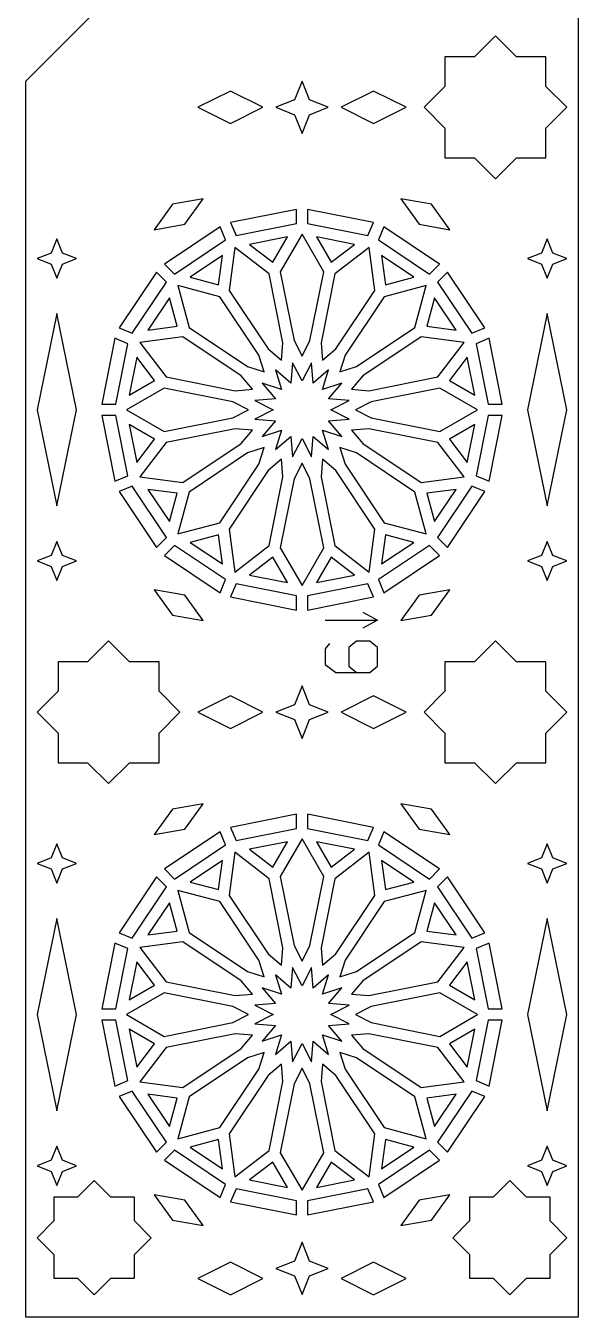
# Model space of a CAD drawing. Header units: millimetres. Extents: x 5 to 6335, y 27 to 2435.
# Drawn here: x 4793 to 5173, y 27 to 915 of the extents above; entities that cross this region are included whole.
import ezdxf

# ---------------------------------------------------------------- set-up
doc = ezdxf.new("R2010")
doc.units = ezdxf.units.MM
doc.layers.add('CUT', color=1, linetype='CONTINUOUS')
doc.layers.add('ENGRAVE', color=5, linetype='CONTINUOUS')

msp = doc.modelspace()

# ---------------------------------------------------------------- linework, layer by layer
at = {"layer": 'CUT'}
for points in [[(5173.16, 1257.49), (5173.16, 27.234), (4793.01, 27.234), (4793.01, 877.34)], [(5130.63, 824.56), (5150.986, 824.56), (5150.986, 844.916), (5165.379, 859.309), (5150.986, 873.702), (5150.986, 894.058), (5130.63, 894.058), (5116.237, 908.451), (5101.844, 894.058), (5081.488, 894.058), (5081.488, 873.702), (5067.095, 859.309), (5081.488, 844.916), (5081.488, 824.56), (5101.844, 824.56), (5116.237, 810.167)], [(4911.479, 859.309), (4933.837, 848.13), (4956.195, 859.309), (4933.837, 870.488)], [(4988.186, 854.208), (5001.121, 859.309), (4988.186, 864.41), (4983.085, 877.345), (4977.984, 864.41), (4965.049, 859.309), (4977.984, 854.208), (4983.085, 841.273)], [(5009.975, 859.309), (5032.333, 848.13), (5054.691, 859.309), (5032.333, 870.488)], [(4915.001, 796.352), (4893.864, 792.618), (4881.405, 775.141), (4902.542, 778.874)], [(5084.765, 775.141), (5072.306, 792.618), (5051.169, 796.352), (5063.628, 778.874)], [(4979.21, 789.086), (4933.94, 780.081), (4937.668, 771.082), (4979.21, 779.344)], [(5032.23, 780.081), (4986.96, 789.086), (4986.96, 779.344), (5028.502, 771.082)], [(4895.29, 744.584), (4930.508, 768.116), (4926.78, 777.115), (4888.403, 751.471)], [(5077.767, 751.471), (5039.39, 777.115), (5035.662, 768.116), (5070.88, 744.584)], [(4818.176, 751.498), (4827.841, 755.309), (4818.176, 759.12), (4814.365, 768.784), (4810.554, 759.12), (4800.889, 755.309), (4810.554, 751.498), (4814.365, 741.833)], [(4973.023, 770.212), (4946.879, 765.012), (4962.916, 752.706)], [(4988.59, 698.848), (4998.023, 746.268), (4983.085, 772.14), (4968.147, 746.268), (4977.58, 698.848), (4983.085, 688.102)], [(5019.291, 765.012), (4993.147, 770.212), (5003.254, 752.706)], [(5155.616, 751.498), (5165.281, 755.309), (5155.616, 759.12), (5151.805, 768.784), (5147.994, 759.12), (5138.329, 755.309), (5147.994, 751.498), (5151.805, 741.833)], [(4928.287, 757.311), (4906.122, 742.502), (4925.648, 737.27)], [(4969.978, 697.337), (4960.546, 744.756), (4936.844, 762.942), (4932.945, 733.323), (4959.807, 693.122), (4969.005, 685.302)], [(5006.363, 693.122), (5033.225, 733.323), (5029.326, 762.942), (5005.624, 744.756), (4996.192, 697.337), (4997.165, 685.302)], [(5037.883, 757.311), (5040.522, 737.27), (5060.048, 742.502)], [(4866.278, 703.886), (4889.809, 739.104), (4882.923, 745.991), (4857.279, 707.614)], [(5108.891, 707.614), (5083.247, 745.991), (5076.361, 739.104), (5099.892, 703.886)], [(4891.892, 728.272), (4877.083, 706.107), (4897.124, 708.746)], [(4953.363, 688.817), (4926.501, 729.018), (4897.644, 736.75), (4905.376, 707.893), (4945.577, 681.031), (4957.068, 677.326)], [(5020.593, 681.031), (5060.794, 707.893), (5068.526, 736.75), (5039.669, 729.018), (5012.807, 688.817), (5009.102, 677.326)], [(5074.278, 728.272), (5069.046, 708.746), (5089.087, 706.107)], [(4814.365, 585.121), (4827.968, 651.309), (4814.365, 717.496), (4800.762, 651.309)], [(5151.805, 585.121), (5165.408, 651.309), (5151.805, 717.496), (5138.202, 651.309)], [(4855.049, 655.184), (4863.312, 696.726), (4854.313, 700.454), (4845.308, 655.184)], [(4941.272, 674.587), (4901.071, 701.449), (4871.452, 697.55), (4889.638, 673.848), (4937.057, 664.416), (4949.092, 665.389)], [(5029.113, 664.416), (5076.532, 673.848), (5094.718, 697.55), (5065.099, 701.449), (5024.898, 674.587), (5017.078, 665.389)], [(5120.862, 655.184), (5111.857, 700.454), (5102.858, 696.726), (5111.121, 655.184)], [(4869.382, 687.515), (4864.182, 661.371), (4881.687, 671.478)], [(5096.788, 687.515), (5084.483, 671.478), (5101.988, 661.371)], [(4983.085, 631.511), (4989.523, 618.948), (4990.661, 633.019), (5001.417, 623.874), (4997.084, 637.31), (5010.52, 632.977), (5001.375, 643.733), (5015.446, 644.871), (5002.883, 651.309), (5015.446, 657.746), (5001.375, 658.885), (5010.52, 669.641), (4997.084, 665.308), (5001.417, 678.744), (4990.661, 669.599), (4989.523, 683.67), (4983.085, 671.106), (4976.647, 683.67), (4975.509, 669.599), (4964.753, 678.744), (4969.086, 665.308), (4955.65, 669.641), (4964.795, 658.885), (4950.724, 657.746), (4963.287, 651.309), (4950.724, 644.871), (4964.795, 643.733), (4955.65, 632.977), (4969.086, 637.31), (4964.753, 623.874), (4975.509, 633.019), (4976.647, 618.948)], [(4935.546, 656.814), (4888.126, 666.247), (4862.254, 651.309), (4888.126, 636.371), (4935.546, 645.803), (4946.292, 651.309)], [(5030.624, 645.803), (5078.044, 636.371), (5103.916, 651.309), (5078.044, 666.247), (5030.624, 656.814), (5019.878, 651.309)], [(4863.312, 605.892), (4855.049, 647.434), (4845.308, 647.434), (4854.313, 602.164)], [(4869.382, 615.103), (4881.687, 631.14), (4864.182, 641.247)], [(5101.988, 641.247), (5084.483, 631.14), (5096.788, 615.103)], [(5111.857, 602.164), (5120.862, 647.434), (5111.121, 647.434), (5102.858, 605.892)], [(4949.092, 637.229), (4937.057, 638.202), (4889.638, 628.77), (4871.452, 605.068), (4901.071, 601.169), (4941.272, 628.03)], [(5024.898, 628.03), (5065.099, 601.169), (5094.718, 605.068), (5076.532, 628.77), (5029.113, 638.202), (5017.078, 637.229)], [(4945.577, 621.587), (4905.376, 594.725), (4897.644, 565.868), (4926.501, 573.6), (4953.363, 613.801), (4957.068, 625.292)], [(5012.807, 613.801), (5039.669, 573.6), (5068.526, 565.868), (5060.794, 594.725), (5020.593, 621.587), (5009.102, 625.292)], [(4959.807, 609.496), (4932.945, 569.295), (4936.844, 539.676), (4960.546, 557.862), (4969.978, 605.281), (4969.005, 617.316)], [(4977.58, 603.77), (4968.147, 556.35), (4983.085, 530.478), (4998.023, 556.35), (4988.59, 603.77), (4983.085, 614.515)], [(4996.192, 605.281), (5005.624, 557.862), (5029.326, 539.676), (5033.225, 569.295), (5006.363, 609.496), (4997.165, 617.316)], [(4889.809, 563.513), (4866.278, 598.732), (4857.279, 595.004), (4882.923, 556.627)], [(4891.892, 574.346), (4897.124, 593.872), (4877.083, 596.511)], [(5089.087, 596.511), (5069.046, 593.872), (5074.278, 574.346)], [(5099.892, 598.732), (5076.361, 563.513), (5083.247, 556.627), (5108.891, 595.004)], [(4818.176, 543.498), (4827.841, 547.309), (4818.176, 551.12), (4814.365, 560.784), (4810.554, 551.12), (4800.889, 547.309), (4810.554, 543.498), (4814.365, 533.833)], [(4928.287, 545.307), (4925.648, 565.348), (4906.122, 560.116)], [(5060.048, 560.116), (5040.522, 565.348), (5037.883, 545.307)], [(5155.616, 543.498), (5165.281, 547.309), (5155.616, 551.12), (5151.805, 560.784), (5147.994, 551.12), (5138.329, 547.309), (5147.994, 543.498), (5151.805, 533.833)], [(4930.508, 534.502), (4895.29, 558.033), (4888.403, 551.147), (4926.78, 525.503)], [(5070.88, 558.033), (5035.662, 534.502), (5039.39, 525.503), (5077.767, 551.147)], [(4973.023, 532.406), (4962.916, 549.911), (4946.879, 537.606)], [(5019.291, 537.606), (5003.254, 549.911), (4993.147, 532.406)], [(4881.405, 527.477), (4893.864, 509.999), (4915.001, 506.266), (4902.542, 523.743)], [(4979.21, 523.273), (4937.668, 531.536), (4933.94, 522.537), (4979.21, 513.532)], [(5028.502, 531.536), (4986.96, 523.273), (4986.96, 513.532), (5032.23, 522.537)], [(5051.169, 506.266), (5072.306, 509.999), (5084.765, 527.477), (5063.628, 523.743)], [(4864.326, 408.56), (4884.682, 408.56), (4884.682, 428.916), (4899.075, 443.309), (4884.682, 457.702), (4884.682, 478.058), (4864.326, 478.058), (4849.933, 492.451), (4835.54, 478.058), (4815.184, 478.058), (4815.184, 457.702), (4800.791, 443.309), (4815.184, 428.916), (4815.184, 408.56), (4835.54, 408.56), (4849.933, 394.167)], [(5130.63, 408.56), (5150.986, 408.56), (5150.986, 428.916), (5165.379, 443.309), (5150.986, 457.702), (5150.986, 478.058), (5130.63, 478.058), (5116.237, 492.451), (5101.844, 478.058), (5081.488, 478.058), (5081.488, 457.702), (5067.095, 443.309), (5081.488, 428.916), (5081.488, 408.56), (5101.844, 408.56), (5116.237, 394.167)], [(4911.479, 443.309), (4933.837, 432.13), (4956.195, 443.309), (4933.837, 454.488)], [(4988.186, 438.208), (5001.121, 443.309), (4988.186, 448.41), (4983.085, 461.345), (4977.984, 448.41), (4965.049, 443.309), (4977.984, 438.208), (4983.085, 425.273)], [(5009.975, 443.309), (5032.333, 432.13), (5054.691, 443.309), (5032.333, 454.488)], [(4915.001, 380.352), (4893.864, 376.618), (4881.405, 359.141), (4902.542, 362.874)], [(4979.21, 373.086), (4933.94, 364.081), (4937.668, 355.082), (4979.21, 363.344)], [(5032.23, 364.081), (4986.96, 373.086), (4986.96, 363.344), (5028.502, 355.082)], [(5084.765, 359.141), (5072.306, 376.618), (5051.169, 380.352), (5063.628, 362.874)], [(4895.29, 328.584), (4930.508, 352.116), (4926.78, 361.115), (4888.403, 335.471)], [(4988.59, 282.848), (4998.023, 330.268), (4983.085, 356.14), (4968.147, 330.268), (4977.58, 282.848), (4983.085, 272.102)], [(5077.767, 335.471), (5039.39, 361.115), (5035.662, 352.116), (5070.88, 328.584)], [(4818.176, 335.498), (4827.841, 339.309), (4818.176, 343.12), (4814.365, 352.784), (4810.554, 343.12), (4800.889, 339.309), (4810.554, 335.498), (4814.365, 325.833)], [(4969.978, 281.337), (4960.546, 328.756), (4936.844, 346.942), (4932.945, 317.323), (4959.807, 277.122), (4969.005, 269.302)], [(4973.023, 354.212), (4946.879, 349.012), (4962.916, 336.706)], [(5019.291, 349.012), (4993.147, 354.212), (5003.254, 336.706)], [(5006.363, 277.122), (5033.225, 317.323), (5029.326, 346.942), (5005.624, 328.756), (4996.192, 281.337), (4997.165, 269.302)], [(5155.616, 335.498), (5165.281, 339.309), (5155.616, 343.12), (5151.805, 352.784), (5147.994, 343.12), (5138.329, 339.309), (5147.994, 335.498), (5151.805, 325.833)], [(4928.287, 341.311), (4906.122, 326.502), (4925.648, 321.27)], [(5037.883, 341.311), (5040.522, 321.27), (5060.048, 326.502)], [(4866.278, 287.886), (4889.809, 323.104), (4882.923, 329.991), (4857.279, 291.614)], [(5108.891, 291.614), (5083.247, 329.991), (5076.361, 323.104), (5099.892, 287.886)], [(4953.363, 272.817), (4926.501, 313.018), (4897.644, 320.75), (4905.376, 291.893), (4945.577, 265.031), (4957.068, 261.326)], [(5020.593, 265.031), (5060.794, 291.893), (5068.526, 320.75), (5039.669, 313.018), (5012.807, 272.817), (5009.102, 261.326)], [(4891.892, 312.272), (4877.083, 290.107), (4897.124, 292.746)], [(5074.278, 312.272), (5069.046, 292.746), (5089.087, 290.107)], [(4814.365, 169.121), (4827.968, 235.309), (4814.365, 301.496), (4800.762, 235.309)], [(5151.805, 169.121), (5165.408, 235.309), (5151.805, 301.496), (5138.202, 235.309)], [(4855.049, 239.184), (4863.312, 280.726), (4854.313, 284.454), (4845.308, 239.184)], [(4941.272, 258.587), (4901.071, 285.449), (4871.452, 281.55), (4889.638, 257.848), (4937.057, 248.416), (4949.092, 249.389)], [(5029.113, 248.416), (5076.532, 257.848), (5094.718, 281.55), (5065.099, 285.449), (5024.898, 258.587), (5017.078, 249.389)], [(5120.862, 239.184), (5111.857, 284.454), (5102.858, 280.726), (5111.121, 239.184)], [(4869.382, 271.515), (4864.182, 245.371), (4881.687, 255.478)], [(4983.085, 215.511), (4989.523, 202.948), (4990.661, 217.019), (5001.417, 207.874), (4997.084, 221.31), (5010.52, 216.977), (5001.375, 227.733), (5015.446, 228.871), (5002.883, 235.309), (5015.446, 241.746), (5001.375, 242.885), (5010.52, 253.641), (4997.084, 249.308), (5001.417, 262.744), (4990.661, 253.599), (4989.523, 267.67), (4983.085, 255.106), (4976.647, 267.67), (4975.509, 253.599), (4964.753, 262.744), (4969.086, 249.308), (4955.65, 253.641), (4964.795, 242.885), (4950.724, 241.746), (4963.287, 235.309), (4950.724, 228.871), (4964.795, 227.733), (4955.65, 216.977), (4969.086, 221.31), (4964.753, 207.874), (4975.509, 217.019), (4976.647, 202.948)], [(5096.788, 271.515), (5084.483, 255.478), (5101.988, 245.371)], [(4935.546, 240.814), (4888.126, 250.247), (4862.254, 235.309), (4888.126, 220.371), (4935.546, 229.803), (4946.292, 235.309)], [(5030.624, 229.803), (5078.044, 220.371), (5103.916, 235.309), (5078.044, 250.247), (5030.624, 240.814), (5019.878, 235.309)], [(4863.312, 189.892), (4855.049, 231.434), (4845.308, 231.434), (4854.313, 186.164)], [(5111.857, 186.164), (5120.862, 231.434), (5111.121, 231.434), (5102.858, 189.892)], [(4869.382, 199.103), (4881.687, 215.14), (4864.182, 225.247)], [(4949.092, 221.229), (4937.057, 222.202), (4889.638, 212.77), (4871.452, 189.068), (4901.071, 185.169), (4941.272, 212.03)], [(5024.898, 212.03), (5065.099, 185.169), (5094.718, 189.068), (5076.532, 212.77), (5029.113, 222.202), (5017.078, 221.229)], [(5101.988, 225.247), (5084.483, 215.14), (5096.788, 199.103)], [(4945.577, 205.587), (4905.376, 178.725), (4897.644, 149.868), (4926.501, 157.6), (4953.363, 197.801), (4957.068, 209.292)], [(5012.807, 197.801), (5039.669, 157.6), (5068.526, 149.868), (5060.794, 178.725), (5020.593, 205.587), (5009.102, 209.292)], [(4959.807, 193.496), (4932.945, 153.295), (4936.844, 123.676), (4960.546, 141.862), (4969.978, 189.281), (4969.005, 201.316)], [(4977.58, 187.77), (4968.147, 140.35), (4983.085, 114.478), (4998.023, 140.35), (4988.59, 187.77), (4983.085, 198.515)], [(4996.192, 189.281), (5005.624, 141.862), (5029.326, 123.676), (5033.225, 153.295), (5006.363, 193.496), (4997.165, 201.316)], [(4889.809, 147.513), (4866.278, 182.732), (4857.279, 179.004), (4882.923, 140.627)], [(4891.892, 158.346), (4897.124, 177.872), (4877.083, 180.511)], [(5089.087, 180.511), (5069.046, 177.872), (5074.278, 158.346)], [(5099.892, 182.732), (5076.361, 147.513), (5083.247, 140.627), (5108.891, 179.004)], [(4818.176, 127.498), (4827.841, 131.309), (4818.176, 135.12), (4814.365, 144.784), (4810.554, 135.12), (4800.889, 131.309), (4810.554, 127.498), (4814.365, 117.833)], [(4928.287, 129.307), (4925.648, 149.348), (4906.122, 144.116)], [(5060.048, 144.116), (5040.522, 149.348), (5037.883, 129.307)], [(5155.616, 127.498), (5165.281, 131.309), (5155.616, 135.12), (5151.805, 144.784), (5147.994, 135.12), (5138.329, 131.309), (5147.994, 127.498), (5151.805, 117.833)], [(4930.508, 118.502), (4895.29, 142.033), (4888.403, 135.147), (4926.78, 109.503)], [(4973.023, 116.406), (4962.916, 133.911), (4946.879, 121.606)], [(5019.291, 121.606), (5003.254, 133.911), (4993.147, 116.406)], [(5070.88, 142.033), (5035.662, 118.502), (5039.39, 109.503), (5077.767, 135.147)], [(4840.083, 121.2), (4828.575, 109.691), (4812.3, 109.691), (4812.3, 93.416), (4800.791, 81.907), (4812.3, 70.399), (4812.3, 54.124), (4828.575, 54.124), (4840.083, 42.615), (4851.592, 54.124), (4867.867, 54.124), (4867.867, 70.399), (4879.376, 81.907), (4867.867, 93.416), (4867.867, 109.691), (4851.592, 109.691)], [(4979.21, 107.273), (4937.668, 115.536), (4933.94, 106.537), (4979.21, 97.532)], [(5028.502, 115.536), (4986.96, 107.273), (4986.96, 97.532), (5032.23, 106.537)], [(5126.087, 121.2), (5114.578, 109.691), (5098.303, 109.691), (5098.303, 93.416), (5086.794, 81.907), (5098.303, 70.399), (5098.303, 54.124), (5114.578, 54.124), (5126.087, 42.615), (5137.595, 54.124), (5153.87, 54.124), (5153.87, 70.399), (5165.379, 81.907), (5153.87, 93.416), (5153.87, 109.691), (5137.595, 109.691)], [(4881.405, 111.477), (4893.864, 93.999), (4915.001, 90.266), (4902.542, 107.743)], [(5051.169, 90.266), (5072.306, 93.999), (5084.765, 111.477), (5063.628, 107.743)], [(4983.085, 78.785), (4977.984, 65.85), (4965.049, 60.749), (4977.984, 55.648), (4983.085, 42.713), (4988.186, 55.648), (5001.121, 60.749), (4988.186, 65.85)], [(4933.837, 42.593), (4956.195, 53.772), (4933.837, 64.951), (4911.479, 53.772)], [(5032.333, 42.593), (5054.691, 53.772), (5032.333, 64.951), (5009.975, 53.772)]]:
    msp.add_lwpolyline(points, close=True, dxfattribs=at)
at = {"layer": 'ENGRAVE'}
msp.add_line((4999.085, 506.609), (5035.085, 506.609), dxfattribs=at)
for points in [[(5025.005, 512.009), (5035.085, 506.609), (5025.005, 501.209)], [(5001.965, 490.481), (4999.085, 486.809), (4999.085, 476.009), (5006.285, 470.609), (5029.685, 470.609), (5035.085, 474.929), (5035.085, 487.889), (5029.685, 492.209), (5020.685, 492.209), (5015.285, 487.889), (5015.285, 474.929), (5020.685, 470.609)]]:
    msp.add_lwpolyline(points, dxfattribs=at)

doc.saveas('drawing.dxf')
